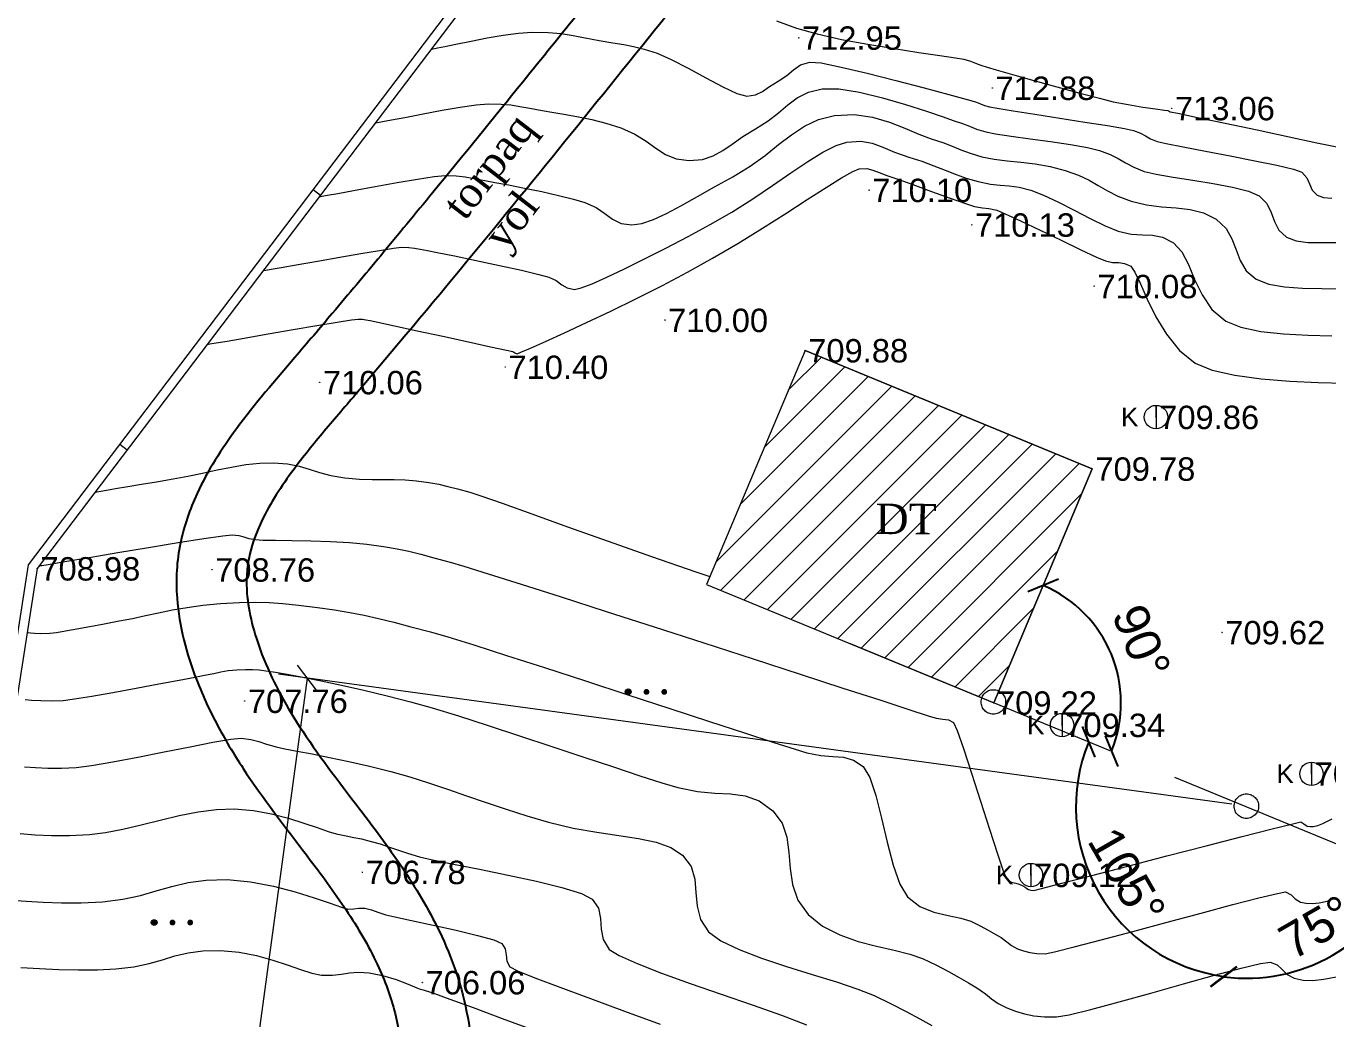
# Model space of a CAD drawing. Header units: feet. Extents: x 3381 to 682707, y 675186 to 4374675.
# Drawn here: x 681253.4 to 681309.1, y 4373165.3 to 4373207.7 of the extents above; entities that cross this region are included whole.
import ezdxf
from ezdxf.enums import TextEntityAlignment as Align

# ---------------------------------------------------------------- set-up
doc = ezdxf.new("R2010")
doc.units = ezdxf.units.FT
doc.header["$MEASUREMENT"] = 0
doc.header["$PDMODE"] = 34
doc.header["$PDSIZE"] = 0.01
doc.linetypes.add('ACAD_ISO02W100', pattern=[15, 12, -3])
doc.layers.get('0').update_dxf_attribs({"linetype": 'CONTINUOUS'})
doc.layers.get('Defpoints').update_dxf_attribs({"linetype": 'CONTINUOUS'})
for name, color, linetype in [('0_Point_Height', 2, 'CONTINUOUS'), ('0_Point_Point', 7, 'CONTINUOUS'), ('col bitkisi', 7, 'CONTINUOUS'), ('Lep-Stolb', 7, 'CONTINUOUS'), ('polygon', 5, 'CONTINUOUS'), ('Yazilar', 7, 'CONTINUOUS')]:
    doc.layers.add(name, color=color, linetype=linetype)
doc.layers.add('ANA HORIZONTAL', color=24, linetype='CONTINUOUS', lineweight=30)
doc.layers.add('HORIZANTAL', color=24, linetype='CONTINUOUS', lineweight=13)
doc.styles.get("Standard").update_dxf_attribs({"font": 'arial.ttf', "height": 1.5})
doc.dimstyles.new('ISO-25', dxfattribs={"dimtxt": 1.5, "dimasz": 1, "dimexe": 1.25, "dimexo": 0.625, "dimtad": 1, "dimtxsty": 'Standard', "dimblk": 'OBLIQUE', "dimcen": 2.5, "dimadec": 0, "dimazin": 0, "dimtfac": 1, "dimtmove": 0, "dimatfit": 3, "dimldrblk": 'OBLIQUE', "dimfxl": 1, "dimarcsym": 0})

# ---------------------------------------------------------------- blocks, each defined once
blk = doc.blocks.new('_Oblique')
at = {"color": 0, "linetype": 'ByBlock', "lineweight": -2}
blk.add_line((-0.5, -0.5), (0.5, 0.5), dxfattribs=at)
blk = doc.blocks.new('*D59')
at = {"color": 0, "lineweight": -2, "transparency": 16777216}
blk.add_arc((681294.764, 4373178.786), 5.435, 337.6168, 67.1856, dxfattribs=at)
at = {"layer": 'Defpoints', "color": 0, "lineweight": 30, "transparency": 16777216}
for p in [(681298.971, 4373188.787, 709.777), (681299.086, 4373182.082), (681288.626, 4373181.314, 709.272), (681294.764, 4373178.786, 709.223), (681320.062, 4373168.368, 709.019)]:
    blk.add_point(p, dxfattribs=at)
at = {"color": 0, "lineweight": -2, "transparency": 16777216}
for p, rotation in [((681296.872, 4373183.796), 157.1855575513138), ((681299.79, 4373176.716), 247.6168135683002)]:
    blk.add_blockref('_Oblique', p, dxfattribs=dict(at, rotation=rotation))
at = {"color": 0, "lineweight": 20, "transparency": 16777216, "insert": (681301.075, 4373181.387), "char_height": 1.5, "attachment_point": 5, "rotation": 292.4012}
blk.add_mtext('90°', dxfattribs=at)
blk = doc.blocks.new('*D56')
at = {"color": 0, "lineweight": -2, "transparency": 16777216}
blk.add_arc((681305.581, 4373174.331), 7.308, 157.6168, 262.2234, dxfattribs=at)
at = {"layer": 'Defpoints', "color": 0, "lineweight": 30, "transparency": 16777216}
for p in [(681307.168, 4373185.951), (681288.626, 4373181.314, 709.272), (681298.445, 4373172.751), (681320.062, 4373168.368, 709.019), (681294.624, 4373094.104)]:
    blk.add_point(p, dxfattribs=at)
at = {"color": 0, "lineweight": -2, "transparency": 16777216}
for p, rotation in [((681298.823, 4373177.114), 67.61681356868678), ((681304.592, 4373167.09), 352.223436213165)]:
    blk.add_blockref('_Oblique', p, dxfattribs=dict(at, rotation=rotation))
at = {"color": 0, "lineweight": 20, "transparency": 16777216, "insert": (681300.452, 4373171.38), "char_height": 1.5, "attachment_point": 5, "rotation": 299.9201}
blk.add_mtext('105°', dxfattribs=at)
blk = doc.blocks.new('*D57')
at = {"color": 0, "lineweight": -2, "transparency": 16777216}
blk.add_arc((681305.581, 4373174.331), 7.32, 262.2234, 337.6168, dxfattribs=at)
at = {"layer": 'Defpoints', "color": 0, "lineweight": 30, "transparency": 16777216}
for p in [(681307.168, 4373185.951), (681288.626, 4373181.314, 709.272), (681310.525, 4373168.933), (681320.062, 4373168.368, 709.019), (681294.624, 4373094.104)]:
    blk.add_point(p, dxfattribs=at)
at = {"color": 0, "lineweight": -2, "transparency": 16777216}
for p, rotation in [((681312.35, 4373171.544), 67.61681356753547), ((681304.59, 4373167.078), 172.2234362136271)]:
    blk.add_blockref('_Oblique', p, dxfattribs=dict(at, rotation=rotation))
at = {"color": 0, "lineweight": 20, "transparency": 16777216, "insert": (681308.54, 4373169.189), "char_height": 1.5, "attachment_point": 5, "rotation": 29.9201}
blk.add_mtext('75°', dxfattribs=at)

msp = doc.modelspace()

# ---------------------------------------------------------------- hatches: boundary and pattern name
at = {"lineweight": 20, "ltscale": 15}
h = msp.add_hatch(dxfattribs=at)
h.set_pattern_fill('ANSI31', color=256, scale=8)
h.set_pattern_definition([(45, (-290.6096, -1801.1563), (-0.70710678119, 0.70710678119), [])])
h.paths.add_polyline_path([(681286.694, 4373193.843), (681282.487, 4373183.842), (681294.764, 4373178.786), (681298.971, 4373188.787)])
at = {"layer": 'col bitkisi', "lineweight": 20, "ltscale": 1.5}
h = msp.add_hatch(color=256, dxfattribs=at)
edge = h.paths.add_edge_path()
edge.add_arc((681279.134, 4373179.25), 0.125, 0, 360)
h = msp.add_hatch(color=256, dxfattribs=at)
edge = h.paths.add_edge_path()
edge.add_arc((681279.917, 4373179.25), 0.125, 0, 360)
h = msp.add_hatch(color=256, dxfattribs=at)
edge = h.paths.add_edge_path()
edge.add_arc((681280.675, 4373179.25), 0.125, 0, 360)
h = msp.add_hatch(color=256, dxfattribs=at)
edge = h.paths.add_edge_path()
edge.add_arc((681258.869, 4373169.392), 0.125, 0, 360)
h = msp.add_hatch(color=256, dxfattribs=at)
edge = h.paths.add_edge_path()
edge.add_arc((681259.651, 4373169.392), 0.125, 0, 360)
h = msp.add_hatch(color=256, dxfattribs=at)
edge = h.paths.add_edge_path()
edge.add_arc((681260.41, 4373169.392), 0.125, 0, 360)

# ---------------------------------------------------------------- linework, layer by layer
at = {"linetype": 'Continuous', "lineweight": 20}
for p, q in [((681289.695, 4373232.382, 0.028), (681253.486, 4373184.681, -7.531)), ((681290.013, 4373232.14, 0.028), (681253.867, 4373184.522, -7.518)), ((681265.66, 4373200.719, -1426.559), (681265.976, 4373200.473, -1426.559)), ((681286.694, 4373193.843, -6.624), (681282.487, 4373183.842, -7.178)), ((681286.694, 4373193.843, -6.624), (681298.971, 4373188.787, -6.723)), ((681257.397, 4373189.834, -716.5), (681257.713, 4373189.588, -716.5)), ((681298.971, 4373188.787, -6.723), (681294.764, 4373178.786, -7.277)), ((681253.486, 4373184.681, -7.531), (681247.094, 4373143.844, -14.689)), ((681253.867, 4373184.522, -7.518), (681247.422, 4373143.352, -14.764)), ((681282.487, 4373183.842, -7.178), (681294.764, 4373178.786, -7.277))]:
    msp.add_line(p, q, dxfattribs=at)
at = {"color": 222, "linetype": 'ACAD_ISO02W100', "lineweight": 20}
msp.add_line((681288.626, 4373181.314, -7.228), (681320.062, 4373168.368, -7.481), dxfattribs=at)
at = {"color": 222, "lineweight": 20}
for p, q in [((681257.135, 4373118.984, -716.5), (681265.427, 4373179.834, -716.5)), ((681304.943, 4373174.45, -716.5), (681264.188, 4373180.003, -716.5))]:
    msp.add_line(p, q, dxfattribs=at)
at = {"color": 7, "lineweight": 20, "elevation": -6.624}
msp.add_lwpolyline([(681286.694, 4373193.843), (681282.487, 4373183.842), (681294.764, 4373178.786), (681298.971, 4373188.787), (681286.694, 4373193.843)], dxfattribs=at)
at = {"color": 222, "linetype": 'ACAD_ISO02W100', "lineweight": 20}
for centre in [(681294.746, 4373178.82, -7.277), (681305.563, 4373174.366, -716.5)]:
    msp.add_circle(centre, 0.524, dxfattribs=at)
at = {"linetype": 'Continuous'}
for points, knots in [([(681303.597, 4373250.826, -716.5), (681305.418, 4373247.355, -716.5), (681311.724, 4373235.337, -716.5), (681321.621, 4373217.356, -716.5), (681335.616, 4373198.092, -716.5), (681346.387, 4373177.894, -716.5), (681357.351, 4373160.008, -716.5), (681366.478, 4373142.605, -716.5), (681379.893, 4373124.084, -716.5), (681396.493, 4373109.795, -716.5), (681408.028, 4373094.958, -716.5), (681415.958, 4373084.475, -716.5), (681427.276, 4373072.557, -716.5), (681435.525, 4373061.865, -716.5), (681439.969, 4373056.105, -716.5)], [0, 0, 0, 0, 11.75951, 40.72321, 61.46233, 83.054979, 109.290717, 124.392744, 141.962718, 177.533008, 189.558821, 198.276488, 216.955448, 238.768866, 238.768866, 238.768866, 238.768866]), ([(681308.355, 4373230.296, -716.5), (681304.415, 4373226.532, -716.5), (681303.886, 4373226.482, -716.5), (681302.297, 4373226.322, -716.5), (681301.234, 4373226.206, -716.5), (681298.282, 4373225.799, -716.5), (681296.405, 4373225.445, -716.5), (681293.627, 4373224.567, -716.5), (681292.676, 4373224.196, -716.5), (681291.185, 4373223.458, -716.5), (681290.626, 4373223.142, -716.5), (681289.465, 4373222.387, -716.5), (681288.877, 4373221.94, -716.5), (681287.762, 4373220.99, -716.5), (681287.232, 4373220.487, -716.5), (681285.99, 4373219.215, -716.5), (681285.3, 4373218.429, -716.5), (681284.189, 4373217.111, -716.5), (681283.755, 4373216.581, -716.5), (681282.899, 4373215.534, -716.5), (681282.474, 4373215.014, -716.5), (681281.208, 4373213.458, -716.5), (681280.375, 4373212.43, -716.5), (681277.896, 4373209.363, -716.5), (681276.268, 4373207.34, -716.5), (681273.359, 4373203.744, -716.5), (681272.083, 4373202.174, -716.5), (681270.047, 4373199.695, -716.5), (681269.306, 4373198.798, -716.5), (681267.873, 4373197.076, -716.5), (681267.184, 4373196.254, -716.5), (681265.956, 4373194.799, -716.5), (681265.422, 4373194.171, -716.5), (681264.053, 4373192.569, -716.5), (681263.179, 4373191.564, -716.5), (681261.747, 4373189.623, -716.5), (681261.161, 4373188.713, -716.5), (681260.395, 4373187.059, -716.5), (681260.146, 4373186.356, -716.5), (681259.913, 4373185.233, -716.5), (681259.859, 4373184.84, -716.5), (681259.81, 4373184.046, -716.5), (681259.816, 4373183.65, -716.5), (681259.935, 4373182.051, -716.5), (681260.25, 4373180.878, -716.5), (681260.963, 4373179.034, -716.5), (681261.299, 4373178.326, -716.5), (681262.025, 4373176.99, -716.5), (681262.416, 4373176.359, -716.5), (681263.704, 4373174.436, -716.5), (681264.651, 4373173.242, -716.5), (681266.115, 4373171.309, -716.5), (681266.666, 4373170.558, -716.5), (681267.667, 4373169.027, -716.5), (681268.115, 4373168.25, -716.5), (681268.785, 4373166.779, -716.5), (681269.026, 4373166.092, -716.5), (681269.372, 4373164.657, -716.5), (681269.476, 4373163.915, -716.5), (681269.554, 4373162.318, -716.5), (681269.508, 4373161.464, -716.5), (681269.244, 4373159.784, -716.5), (681269.028, 4373158.953, -716.5), (681268.232, 4373156.719, -716.5), (681267.5, 4373155.367, -716.5), (681266.027, 4373153.22, -716.5), (681265.373, 4373152.391, -716.5), (681263.983, 4373150.784, -716.5), (681263.244, 4373150.001, -716.5), (681261.742, 4373148.449, -716.5), (681260.981, 4373147.68, -716.5), (681259.658, 4373146.295, -716.5), (681259.094, 4373145.687, -716.5), (681257.999, 4373144.435, -716.5), (681257.47, 4373143.795, -716.5), (681255.931, 4373141.848, -716.5), (681254.966, 4373140.512, -716.5), (681253.266, 4373138.048, -716.5), (681252.519, 4373136.927, -716.5), (681251.049, 4373134.658, -716.5), (681250.33, 4373133.511, -716.5), (681248.23, 4373130.037, -716.5), (681246.903, 4373127.674, -716.5), (681244.507, 4373122.984, -716.5), (681243.428, 4373120.664, -716.5), (681241.764, 4373116.639, -716.5), (681241.128, 4373114.955, -716.5), (681239.97, 4373111.55, -716.5), (681239.448, 4373109.832, -716.5), (681238.434, 4373106.204, -716.5), (681237.952, 4373104.292, -716.5), (681237.168, 4373100.999, -716.5), (681236.853, 4373099.622, -716.5), (681236.24, 4373096.857, -716.5), (681235.945, 4373095.469, -716.5), (681235.52, 4373093.297, -716.5), (681235.374, 4373092.522, -716.5), (681235.136, 4373091.122, -716.5), (681235.041, 4373090.503, -716.5), (681234.801, 4373088.538, -716.5), (681234.725, 4373087.195, -716.5), (681234.727, 4373084.178, -716.5), (681234.849, 4373082.506, -716.5), (681235.289, 4373079.215, -716.5), (681235.605, 4373077.595, -716.5), (681236.245, 4373074.88, -716.5), (681236.539, 4373073.771, -716.5), (681237.104, 4373071.773, -716.5), (681237.369, 4373070.88, -716.5), (681237.862, 4373069.267, -716.5), (681238.088, 4373068.536, -716.5), (681238.584, 4373067.063, -716.5), (681238.853, 4373066.322, -716.5), (681239.309, 4373065.231, -716.5), (681239.466, 4373064.879, -716.5), (681239.968, 4373063.825, -716.5), (681240.33, 4373063.164, -716.5), (681241.011, 4373061.894, -716.5), (681241.33, 4373061.285, -716.5), (681241.729, 4373060.383, -716.5), (681241.85, 4373060.078, -716.5), (681242.037, 4373059.525, -716.5), (681242.107, 4373059.278, -716.5), (681242.23, 4373058.753, -716.5), (681242.282, 4373058.48, -716.5), (681242.416, 4373057.644, -716.5), (681242.479, 4373057.053, -716.5), (681240.294, 4373052.64, -716.5)], [0, 0, 0, 0, 1.504182, 1.504182, 4.512547, 4.512547, 9.897023, 9.897023, 12.795834, 12.795834, 14.604059, 14.604059, 16.662244, 16.662244, 18.72043, 18.72043, 21.69221, 21.69221, 23.690537, 23.690537, 25.688865, 25.688865, 29.68552, 29.68552, 37.678831, 37.678831, 43.858623, 43.858623, 47.338723, 47.338723, 50.479181, 50.479181, 52.843093, 52.843093, 56.452422, 56.452422, 59.343353, 59.343353, 61.301717, 61.301717, 62.310714, 62.310714, 63.319712, 63.319712, 66.426739, 66.426739, 68.50177, 68.50177, 70.576802, 70.576802, 75.092259, 75.092259, 77.984383, 77.984383, 80.876507, 80.876507, 83.368148, 83.368148, 85.859789, 85.859789, 88.693846, 88.693846, 91.527902, 91.527902, 96.504404, 96.504404, 99.813748, 99.813748, 103.123092, 103.123092, 106.359907, 106.359907, 108.778682, 108.778682, 111.197456, 111.197456, 116.035005, 116.035005, 120.025858, 120.025858, 124.016711, 124.016711, 131.998417, 131.998417, 139.538843, 139.538843, 144.840516, 144.840516, 150.142189, 150.142189, 155.992549, 155.992549, 160.212599, 160.212599, 164.43265, 164.43265, 166.77754, 166.77754, 168.584028, 168.584028, 172.423705, 172.423705, 177.221179, 177.221179, 182.018653, 182.018653, 185.384546, 185.384546, 188.140377, 188.140377, 190.397291, 190.397291, 192.654204, 192.654204, 193.73589, 193.73589, 195.899262, 195.899262, 198.062634, 198.062634, 199.190084, 199.190084, 200.13488, 200.13488, 201.079676, 201.079676, 202.923933, 202.923933, 202.923933, 202.923933]), ([(681312.258, 4373223.826, -716.5), (681304.696, 4373223.545, -716.5), (681304.166, 4373223.495, -716.5), (681302.589, 4373223.336, -716.5), (681301.551, 4373223.222, -716.5), (681298.751, 4373222.834, -716.5), (681297.043, 4373222.503, -716.5), (681294.625, 4373221.734, -716.5), (681293.817, 4373221.416, -716.5), (681292.568, 4373220.794, -716.5), (681292.1, 4373220.526, -716.5), (681290.951, 4373219.768, -716.5), (681290.28, 4373219.222, -716.5), (681288.97, 4373217.998, -716.5), (681288.332, 4373217.321, -716.5), (681287.069, 4373215.886, -716.5), (681286.443, 4373215.127, -716.5), (681284.296, 4373212.506, -716.5), (681282.817, 4373210.68, -716.5), (681279.889, 4373207.055, -716.5), (681278.44, 4373205.254, -716.5), (681274.053, 4373199.832, -716.5), (681271.076, 4373196.19, -716.5), (681267.357, 4373191.817, -716.5), (681266.873, 4373191.254, -716.5), (681265.931, 4373190.145, -716.5), (681265.475, 4373189.595, -716.5), (681264.488, 4373188.306, -716.5), (681263.99, 4373187.57, -716.5), (681263.304, 4373186.251, -716.5), (681263.077, 4373185.666, -716.5), (681262.889, 4373184.826, -716.5), (681262.85, 4373184.565, -716.5), (681262.813, 4373184.037, -716.5), (681262.815, 4373183.761, -716.5), (681262.899, 4373182.651, -716.5), (681263.13, 4373181.749, -716.5), (681263.681, 4373180.322, -716.5), (681263.926, 4373179.794, -716.5), (681264.463, 4373178.774, -716.5), (681264.757, 4373178.279, -716.5), (681265.841, 4373176.598, -716.5), (681266.734, 4373175.452, -716.5), (681268.252, 4373173.461, -716.5), (681268.865, 4373172.646, -716.5), (681270.035, 4373170.91, -716.5), (681270.59, 4373169.992, -716.5), (681271.336, 4373168.438, -716.5), (681271.583, 4373167.842, -716.5), (681271.993, 4373166.608, -716.5), (681272.154, 4373165.977, -716.5), (681272.511, 4373164.063, -716.5), (681272.58, 4373162.757, -716.5), (681272.41, 4373160.356, -716.5), (681272.209, 4373159.261, -716.5), (681271.607, 4373157.151, -716.5), (681271.206, 4373156.132, -716.5), (681270.252, 4373154.193, -716.5), (681269.7, 4373153.272, -716.5), (681268.32, 4373151.256, -716.5), (681267.456, 4373150.191, -716.5), (681265.672, 4373148.185, -716.5), (681264.751, 4373147.24, -716.5), (681263.085, 4373145.534, -716.5), (681262.335, 4373144.768, -716.5), (681261.158, 4373143.492, -716.5), (681260.713, 4373142.989, -716.5), (681259.841, 4373141.954, -716.5), (681259.415, 4373141.425, -716.5), (681258.161, 4373139.808, -716.5), (681257.357, 4373138.692, -716.5), (681255.83, 4373136.483, -716.5), (681255.103, 4373135.395, -716.5), (681253.682, 4373133.206, -716.5), (681252.987, 4373132.102, -716.5), (681250.957, 4373128.759, -716.5), (681249.677, 4373126.491, -716.5), (681247.301, 4373121.875, -716.5), (681246.204, 4373119.527, -716.5), (681244.55, 4373115.524, -716.5), (681243.933, 4373113.89, -716.5), (681242.811, 4373110.583, -716.5), (681242.302, 4373108.906, -716.5), (681241.305, 4373105.323, -716.5), (681240.825, 4373103.414, -716.5), (681240.054, 4373100.16, -716.5), (681239.748, 4373098.82, -716.5), (681239.156, 4373096.147, -716.5), (681238.873, 4373094.813, -716.5), (681238.458, 4373092.686, -716.5), (681238.309, 4373091.892, -716.5), (681238.076, 4373090.504, -716.5), (681237.986, 4373089.906, -716.5), (681237.849, 4373088.713, -716.5), (681237.8, 4373088.112, -716.5), (681237.705, 4373086.304, -716.5), (681237.714, 4373085.089, -716.5), (681237.903, 4373081.955, -716.5), (681238.183, 4373080.046, -716.5), (681238.973, 4373076.239, -716.5), (681239.481, 4373074.34, -716.5), (681240.227, 4373071.8, -716.5), (681240.42, 4373071.159, -716.5), (681240.813, 4373069.881, -716.5), (681241.011, 4373069.252, -716.5), (681241.406, 4373068.089, -716.5), (681241.601, 4373067.553, -716.5), (681241.952, 4373066.679, -716.5), (681242.101, 4373066.334, -716.5), (681242.382, 4373065.727, -716.5), (681242.514, 4373065.461, -716.5), (681242.794, 4373064.918, -716.5), (681242.94, 4373064.642, -716.5), (681243.391, 4373063.802, -716.5), (681243.707, 4373063.222, -716.5), (681244.232, 4373062.151, -716.5), (681244.449, 4373061.671, -716.5), (681244.768, 4373060.828, -716.5), (681244.886, 4373060.475, -716.5), (681245.083, 4373059.756, -716.5), (681245.161, 4373059.399, -716.5), (681245.355, 4373058.34, -716.5), (681245.432, 4373057.651, -716.5), (681245.51, 4373056.91, -716.5), (681245.519, 4373056.829, -716.5), (681247.253, 4373052.517, -716.5)], [0, 0, 0, 0, 1.519576, 1.519576, 4.558728, 4.558728, 9.930594, 9.930594, 12.837598, 12.837598, 14.698947, 14.698947, 17.596272, 17.596272, 20.493598, 20.493598, 23.430765, 23.430765, 30.540606, 30.540606, 37.650448, 37.650448, 51.870131, 51.870131, 53.943342, 53.943342, 56.016553, 56.016553, 58.839775, 58.839775, 61.186701, 61.186701, 62.257023, 62.257023, 63.327345, 63.327345, 66.426341, 66.426341, 68.26825, 68.26825, 70.110159, 70.110159, 74.62153, 74.62153, 77.595, 77.595, 80.568471, 80.568471, 82.304355, 82.304355, 84.04024, 84.04024, 87.512009, 87.512009, 90.504027, 90.504027, 93.496045, 93.496045, 96.488063, 96.488063, 100.372173, 100.372173, 104.256283, 104.256283, 107.517701, 107.517701, 109.618427, 109.618427, 111.719153, 111.719153, 115.920605, 115.920605, 119.858792, 119.858792, 123.796978, 123.796978, 131.673352, 131.673352, 139.553481, 139.553481, 144.894421, 144.894421, 150.235361, 150.235361, 156.190392, 156.190392, 160.321983, 160.321983, 164.453574, 164.453574, 166.899961, 166.899961, 168.797126, 168.797126, 170.694291, 170.694291, 174.488621, 174.488621, 180.488906, 180.488906, 186.48919, 186.48919, 188.508696, 188.508696, 190.528201, 190.528201, 192.322947, 192.322947, 193.52533, 193.52533, 194.478712, 194.478712, 195.432094, 195.432094, 197.338858, 197.338858, 198.784376, 198.784376, 199.759029, 199.759029, 200.733681, 200.733681, 202.682985, 202.682985, 202.923933, 202.923933, 202.923933, 202.923933])]:
    msp.add_open_spline(points, degree=3, knots=knots, dxfattribs=at)
at = {"layer": '0_Point_Point', "lineweight": 20}
for p in [(681286.427, 4373207.206, -3.546), (681294.699, 4373205.062, -3.618), (681302.372, 4373204.192, -3.443), (681289.433, 4373200.697, -6.399), (681293.823, 4373199.216, -6.365), (681299.061, 4373196.589, -6.425), (681280.705, 4373195.141, -6.5), (681286.694, 4373193.843, -6.624), (681273.877, 4373193.136, -6.103), (681265.947, 4373192.481, -6.441), (681301.699, 4373190.995, -6.643), (681298.971, 4373188.787, -6.723), (681253.867, 4373184.522, -7.518), (681261.34, 4373184.474, -7.743), (681304.524, 4373181.795, -6.884), (681262.737, 4373178.862, -8.736), (681294.764, 4373178.786, -7.277), (681297.683, 4373177.833, -7.163), (681308.345, 4373175.749, -7.157), (681267.776, 4373171.547, -9.72), (681296.352, 4373171.422, -7.378), (681270.332, 4373166.835, -10.441)]:
    msp.add_point(p, dxfattribs=at)
at = {"layer": 'ANA HORIZONTAL', "color": 16, "lineweight": 20, "elevation": -4}
msp.add_lwpolyline([(681270.719, 4373206.722), (681270.803, 4373206.736), (681270.988, 4373206.771), (681271.3, 4373206.833), (681271.769, 4373206.931), (681272.416, 4373207.066), (681273.1, 4373207.2), (681273.786, 4373207.319), (681274.44, 4373207.406), (681275.028, 4373207.446), (681275.709, 4373207.436), (681276.27, 4373207.384), (681276.777, 4373207.301), (681277.298, 4373207.197), (681277.899, 4373207.084), (681278.479, 4373206.99), (681278.942, 4373206.917), (681279.361, 4373206.837), (681279.812, 4373206.723), (681280.368, 4373206.546), (681280.976, 4373206.284), (681281.696, 4373205.909), (681282.454, 4373205.491), (681283.174, 4373205.104), (681283.78, 4373204.819), (681284.199, 4373204.708), (681284.58, 4373204.764), (681284.879, 4373204.911), (681285.175, 4373205.118), (681285.548, 4373205.352), (681285.916, 4373205.598), (681286.204, 4373205.841), (681286.504, 4373206.045), (681286.906, 4373206.17), (681287.383, 4373206.128), (681288.244, 4373205.956), (681289.354, 4373205.694), (681290.58, 4373205.383), (681291.789, 4373205.064), (681292.847, 4373204.777), (681293.621, 4373204.563), (681293.976, 4373204.462), (681294.192, 4373204.387), (681294.36, 4373204.317), (681294.577, 4373204.249), (681294.902, 4373204.191), (681295.59, 4373204.082), (681296.525, 4373203.938), (681297.587, 4373203.774), (681298.658, 4373203.606), (681299.62, 4373203.451), (681300.354, 4373203.325), (681300.743, 4373203.243), (681301.033, 4373203.131), (681301.249, 4373203.012), (681301.465, 4373202.891), (681301.754, 4373202.772), (681302.137, 4373202.681), (681302.86, 4373202.538), (681303.809, 4373202.358), (681304.869, 4373202.157), (681305.925, 4373201.951), (681306.865, 4373201.755), (681307.572, 4373201.584), (681307.934, 4373201.456), (681308.148, 4373201.223), (681308.259, 4373200.957), (681308.37, 4373200.695), (681308.587, 4373200.477), (681308.866, 4373200.378), (681309.213, 4373200.35)], dxfattribs=at)
at = {"layer": 'ANA HORIZONTAL', "color": 32, "lineweight": 20, "elevation": -9}
msp.add_lwpolyline([(681253.325, 4373176.05), (681253.797, 4373176.016), (681254.323, 4373175.992), (681254.903, 4373175.989), (681255.535, 4373176.018), (681256.188, 4373176.1), (681257.097, 4373176.257), (681258.166, 4373176.461), (681259.3, 4373176.687), (681260.404, 4373176.907), (681261.382, 4373177.094), (681262.14, 4373177.223), (681262.582, 4373177.267), (681263.008, 4373177.222), (681263.337, 4373177.133), (681263.665, 4373177.019), (681264.089, 4373176.899), (681264.459, 4373176.822), (681264.979, 4373176.723), (681265.624, 4373176.6), (681266.371, 4373176.452), (681267.197, 4373176.278), (681268.078, 4373176.076), (681268.991, 4373175.844), (681269.794, 4373175.616), (681270.596, 4373175.364), (681271.403, 4373175.095), (681272.221, 4373174.814), (681273.057, 4373174.526), (681273.917, 4373174.238), (681274.806, 4373173.954), (681275.73, 4373173.68), (681276.788, 4373173.426), (681277.793, 4373173.251), (681278.729, 4373173.117), (681279.58, 4373172.989), (681280.329, 4373172.83), (681280.961, 4373172.605), (681281.459, 4373172.278), (681281.82, 4373171.787), (681281.976, 4373171.244), (681282.027, 4373170.67), (681282.076, 4373170.089), (681282.225, 4373169.522), (681282.573, 4373168.993), (681283.092, 4373168.616), (681283.871, 4373168.242), (681284.833, 4373167.876), (681285.899, 4373167.519), (681286.993, 4373167.177), (681288.035, 4373166.851), (681288.948, 4373166.547), (681289.654, 4373166.268), (681290.379, 4373165.922), (681291.022, 4373165.593), (681291.595, 4373165.281), (681292.11, 4373164.986)], dxfattribs=at)
at = {"layer": 'col bitkisi', "lineweight": 20, "ltscale": 1.5}
for centre in [(681279.134, 4373179.25, -716.5), (681258.869, 4373169.392, -716.5)]:
    msp.add_circle(centre, 0.125, dxfattribs=at)
at = {"layer": 'HORIZANTAL', "color": 16, "linetype": 'Continuous', "lineweight": 20, "elevation": -3.5}
msp.add_lwpolyline([(681285.477, 4373207.929), (681286.334, 4373207.612), (681287.212, 4373207.368), (681288.253, 4373207.139), (681289.378, 4373206.929), (681290.508, 4373206.742), (681291.563, 4373206.581), (681292.463, 4373206.449), (681293.13, 4373206.349), (681293.483, 4373206.285), (681293.768, 4373206.201), (681293.986, 4373206.121), (681294.203, 4373206.038), (681294.485, 4373205.943), (681294.871, 4373205.83), (681295.57, 4373205.63), (681296.472, 4373205.377), (681297.464, 4373205.103), (681298.436, 4373204.839), (681299.276, 4373204.619), (681299.873, 4373204.475), (681300.507, 4373204.351), (681301.132, 4373204.247), (681301.672, 4373204.167), (681302.055, 4373204.115), (681302.205, 4373204.095), (681302.257, 4373204.071), (681302.309, 4373204.046), (681302.632, 4373203.978), (681303.473, 4373203.801), (681304.661, 4373203.552), (681306.022, 4373203.265), (681307.386, 4373202.976), (681308.578, 4373202.722), (681309.428, 4373202.538)], dxfattribs=at)
at = {"layer": 'HORIZANTAL', "color": 32, "linetype": 'Continuous', "lineweight": 20}
for points, elevation in [([(681268.324, 4373203.566), (681268.42, 4373203.583), (681268.635, 4373203.622), (681269.008, 4373203.692), (681269.578, 4373203.803), (681270.364, 4373203.956), (681271.176, 4373204.108), (681271.954, 4373204.242), (681272.638, 4373204.338), (681273.168, 4373204.38), (681273.697, 4373204.375), (681274.118, 4373204.338), (681274.504, 4373204.274), (681274.924, 4373204.191), (681275.451, 4373204.093), (681275.956, 4373204.01), (681276.472, 4373203.928), (681277.008, 4373203.834), (681277.573, 4373203.716), (681278.175, 4373203.561), (681278.824, 4373203.358), (681279.423, 4373203.093), (681279.903, 4373202.788), (681280.32, 4373202.483), (681280.729, 4373202.217), (681281.186, 4373202.028), (681281.745, 4373201.956), (681282.306, 4373202.01), (681282.766, 4373202.16), (681283.174, 4373202.385), (681283.579, 4373202.665), (681284.031, 4373202.98), (681284.579, 4373203.309), (681285.123, 4373203.652), (681285.564, 4373204.002), (681285.959, 4373204.339), (681286.364, 4373204.638), (681286.837, 4373204.875), (681287.432, 4373205.029), (681288.135, 4373205.03), (681289.024, 4373204.885), (681290.006, 4373204.643), (681290.989, 4373204.353), (681291.882, 4373204.063), (681292.593, 4373203.822), (681293.029, 4373203.677), (681293.422, 4373203.545), (681293.722, 4373203.422), (681294.023, 4373203.304), (681294.418, 4373203.185), (681294.839, 4373203.104), (681295.502, 4373203.005), (681296.316, 4373202.891), (681297.191, 4373202.768), (681298.037, 4373202.641), (681298.763, 4373202.514), (681299.28, 4373202.392), (681299.736, 4373202.222), (681300.085, 4373202.044), (681300.397, 4373201.861), (681300.744, 4373201.677), (681301.199, 4373201.497), (681301.711, 4373201.371), (681302.432, 4373201.246), (681303.273, 4373201.116), (681304.149, 4373200.976), (681304.97, 4373200.823), (681305.651, 4373200.65), (681306.104, 4373200.453), (681306.435, 4373200.123), (681306.622, 4373199.745), (681306.761, 4373199.356), (681306.95, 4373198.99), (681307.284, 4373198.683), (681307.696, 4373198.524), (681308.194, 4373198.462), (681308.77, 4373198.452), (681309.415, 4373198.45)], -4.5), ([(681265.929, 4373200.411), (681266.036, 4373200.43), (681266.282, 4373200.473), (681266.716, 4373200.552), (681267.386, 4373200.675), (681268.311, 4373200.846), (681269.252, 4373201.016), (681270.122, 4373201.164), (681270.837, 4373201.271), (681271.308, 4373201.315), (681271.784, 4373201.306), (681272.157, 4373201.262), (681272.528, 4373201.191), (681273.003, 4373201.101), (681273.426, 4373201.026), (681274.015, 4373200.916), (681274.707, 4373200.781), (681275.442, 4373200.63), (681276.157, 4373200.471), (681276.791, 4373200.315), (681277.281, 4373200.169), (681277.762, 4373199.946), (681278.133, 4373199.692), (681278.466, 4373199.453), (681278.828, 4373199.275), (681279.291, 4373199.205), (681279.713, 4373199.266), (681280.211, 4373199.437), (681280.777, 4373199.699), (681281.407, 4373200.033), (681282.093, 4373200.418), (681282.83, 4373200.836), (681283.611, 4373201.267), (681284.35, 4373201.715), (681284.989, 4373202.181), (681285.565, 4373202.638), (681286.113, 4373203.062), (681286.671, 4373203.429), (681287.274, 4373203.713), (681287.959, 4373203.889), (681288.794, 4373203.927), (681289.575, 4373203.813), (681290.298, 4373203.599), (681290.96, 4373203.339), (681291.556, 4373203.086), (681292.082, 4373202.893), (681292.591, 4373202.725), (681292.987, 4373202.568), (681293.348, 4373202.418), (681293.747, 4373202.27), (681294.259, 4373202.121), (681294.775, 4373202.018), (681295.329, 4373201.947), (681295.917, 4373201.887), (681296.532, 4373201.814), (681297.167, 4373201.706), (681297.817, 4373201.54), (681298.391, 4373201.333), (681298.842, 4373201.116), (681299.232, 4373200.893), (681299.622, 4373200.668), (681300.072, 4373200.443), (681300.643, 4373200.222), (681301.293, 4373200.062), (681301.932, 4373199.985), (681302.556, 4373199.938), (681303.158, 4373199.868), (681303.733, 4373199.723), (681304.275, 4373199.449), (681304.691, 4373199.057), (681304.947, 4373198.612), (681305.124, 4373198.143), (681305.301, 4373197.68), (681305.56, 4373197.252), (681305.981, 4373196.889), (681306.516, 4373196.675), (681307.19, 4373196.56), (681307.959, 4373196.511), (681308.784, 4373196.497), (681309.622, 4373196.483)], -5), ([(681263.534, 4373197.256), (681263.637, 4373197.274), (681263.874, 4373197.314), (681264.292, 4373197.388), (681264.943, 4373197.503), (681265.853, 4373197.665), (681266.799, 4373197.832), (681267.708, 4373197.989), (681268.502, 4373198.121), (681269.107, 4373198.213), (681269.448, 4373198.25), (681269.759, 4373198.244), (681270.002, 4373198.215), (681270.245, 4373198.169), (681270.555, 4373198.11), (681270.969, 4373198.03), (681271.707, 4373197.88), (681272.639, 4373197.686), (681273.638, 4373197.472), (681274.574, 4373197.267), (681275.317, 4373197.094), (681275.738, 4373196.981), (681276.056, 4373196.825), (681276.295, 4373196.652), (681276.531, 4373196.512), (681276.837, 4373196.454), (681277.123, 4373196.517), (681277.597, 4373196.696), (681278.226, 4373196.974), (681278.981, 4373197.332), (681279.83, 4373197.754), (681280.744, 4373198.221), (681281.692, 4373198.718), (681282.642, 4373199.225), (681283.569, 4373199.758), (681284.459, 4373200.322), (681285.303, 4373200.889), (681286.091, 4373201.43), (681286.813, 4373201.915), (681287.459, 4373202.316), (681288.02, 4373202.603), (681288.486, 4373202.748), (681289.075, 4373202.78), (681289.563, 4373202.695), (681290.021, 4373202.531), (681290.521, 4373202.323), (681291.136, 4373202.108), (681291.689, 4373201.928), (681292.201, 4373201.738), (681292.685, 4373201.547), (681293.153, 4373201.364), (681293.62, 4373201.198), (681294.099, 4373201.057), (681294.617, 4373200.95), (681295.039, 4373200.904), (681295.427, 4373200.874), (681295.845, 4373200.817), (681296.354, 4373200.689), (681296.894, 4373200.48), (681297.525, 4373200.181), (681298.203, 4373199.834), (681298.885, 4373199.483), (681299.528, 4373199.173), (681300.088, 4373198.947), (681300.642, 4373198.819), (681301.117, 4373198.785), (681301.552, 4373198.765), (681301.982, 4373198.679), (681302.446, 4373198.445), (681302.8, 4373198.062), (681303.081, 4373197.516), (681303.35, 4373196.877), (681303.666, 4373196.213), (681304.089, 4373195.596), (681304.678, 4373195.095), (681305.324, 4373194.832), (681306.174, 4373194.659), (681307.156, 4373194.555), (681308.197, 4373194.501), (681309.222, 4373194.474)], -5.5), ([(681261.139, 4373194.101), (681261.252, 4373194.12), (681261.514, 4373194.165), (681261.983, 4373194.245), (681262.718, 4373194.371), (681263.748, 4373194.548), (681264.814, 4373194.731), (681265.824, 4373194.903), (681266.685, 4373195.047), (681267.304, 4373195.146), (681267.588, 4373195.184), (681267.774, 4373195.178), (681267.921, 4373195.154), (681268.106, 4373195.119), (681268.431, 4373195.052), (681269.147, 4373194.898), (681270.119, 4373194.687), (681271.216, 4373194.448), (681272.305, 4373194.21), (681273.253, 4373194.002), (681273.927, 4373193.853), (681274.195, 4373193.793), (681274.29, 4373193.741), (681274.383, 4373193.703), (681274.543, 4373193.766), (681274.96, 4373193.946), (681275.595, 4373194.227), (681276.406, 4373194.595), (681277.352, 4373195.033), (681278.393, 4373195.526), (681279.487, 4373196.059), (681280.595, 4373196.616), (681281.674, 4373197.183), (681282.74, 4373197.78), (681283.816, 4373198.418), (681284.869, 4373199.068), (681285.871, 4373199.702), (681286.789, 4373200.29), (681287.593, 4373200.804), (681288.252, 4373201.214), (681288.736, 4373201.491), (681289.013, 4373201.607), (681289.331, 4373201.616), (681289.592, 4373201.551), (681289.857, 4373201.443), (681290.189, 4373201.323), (681290.616, 4373201.179), (681291.298, 4373200.934), (681292.102, 4373200.64), (681292.898, 4373200.351), (681293.554, 4373200.117), (681293.94, 4373199.993), (681294.28, 4373199.933), (681294.556, 4373199.91), (681294.891, 4373199.837), (681295.252, 4373199.686), (681295.908, 4373199.381), (681296.742, 4373198.982), (681297.639, 4373198.55), (681298.481, 4373198.148), (681299.151, 4373197.835), (681299.533, 4373197.672), (681299.845, 4373197.607), (681300.107, 4373197.595), (681300.353, 4373197.564), (681300.616, 4373197.442), (681300.798, 4373197.186), (681301.029, 4373196.691), (681301.322, 4373196.032), (681301.69, 4373195.286), (681302.146, 4373194.532), (681302.703, 4373193.844), (681303.375, 4373193.302), (681304.097, 4373193.001), (681305.066, 4373192.781), (681306.2, 4373192.629), (681307.415, 4373192.532), (681308.626, 4373192.476), (681309.752, 4373192.447)], -6), ([(681256.349, 4373187.791), (681256.424, 4373187.803), (681256.581, 4373187.83), (681256.837, 4373187.873), (681257.211, 4373187.937), (681257.736, 4373188.025), (681258.321, 4373188.124), (681258.969, 4373188.232), (681259.677, 4373188.35), (681260.309, 4373188.467), (681260.937, 4373188.6), (681261.559, 4373188.735), (681262.174, 4373188.861), (681262.782, 4373188.963), (681263.381, 4373189.028), (681263.969, 4373189.043), (681264.574, 4373188.996), (681265.066, 4373188.899), (681265.5, 4373188.771), (681265.934, 4373188.633), (681266.421, 4373188.502), (681267.02, 4373188.398), (681267.643, 4373188.339), (681268.184, 4373188.32), (681268.671, 4373188.321), (681269.132, 4373188.326), (681269.593, 4373188.316), (681270.082, 4373188.273), (681270.617, 4373188.198), (681271.04, 4373188.121), (681271.424, 4373188.033), (681271.841, 4373187.923), (681272.364, 4373187.782), (681272.838, 4373187.628), (681273.745, 4373187.31), (681275.008, 4373186.86), (681276.546, 4373186.311), (681278.282, 4373185.694), (681280.136, 4373185.041), (681282.031, 4373184.386), (681282.631, 4373184.183)], -7), ([(681253.953, 4373184.635), (681253.958, 4373184.636), (681253.979, 4373184.64), (681254.023, 4373184.647), (681254.069, 4373184.655), (681254.338, 4373184.701), (681255.051, 4373184.823), (681256.086, 4373184.999), (681257.321, 4373185.207), (681258.632, 4373185.426), (681259.898, 4373185.633), (681260.997, 4373185.807), (681261.805, 4373185.926), (681262.2, 4373185.968), (681262.481, 4373185.939), (681262.698, 4373185.88), (681262.916, 4373185.812), (681263.198, 4373185.757), (681263.519, 4373185.739), (681264.06, 4373185.73), (681264.76, 4373185.721), (681265.561, 4373185.707), (681266.402, 4373185.68), (681267.224, 4373185.634), (681267.967, 4373185.562), (681268.676, 4373185.464), (681269.251, 4373185.367), (681269.758, 4373185.26), (681270.262, 4373185.136), (681270.828, 4373184.985), (681271.521, 4373184.797), (681272.107, 4373184.624), (681273.145, 4373184.301), (681274.557, 4373183.854), (681276.265, 4373183.309), (681278.189, 4373182.69), (681280.251, 4373182.025), (681282.373, 4373181.34), (681284.476, 4373180.659), (681286.481, 4373180.009), (681288.311, 4373179.415), (681289.886, 4373178.904), (681291.129, 4373178.502), (681291.96, 4373178.233), (681292.301, 4373178.125), (681292.589, 4373178.082), (681292.825, 4373178.059), (681293.042, 4373177.943), (681293.196, 4373177.605), (681293.468, 4373176.834), (681293.816, 4373175.778), (681294.202, 4373174.578), (681294.584, 4373173.38), (681294.924, 4373172.328), (681295.182, 4373171.566), (681295.316, 4373171.239), (681295.502, 4373171.123), (681295.701, 4373171.071), (681295.848, 4373171.034), (681296, 4373170.955), (681296.101, 4373170.897), (681296.17, 4373170.848), (681296.241, 4373170.804), (681296.342, 4373170.777), (681296.471, 4373170.763), (681296.805, 4373170.846), (681297.675, 4373171.071), (681298.948, 4373171.401), (681300.489, 4373171.802), (681302.165, 4373172.237), (681303.843, 4373172.672), (681305.388, 4373173.071), (681306.668, 4373173.398), (681307.548, 4373173.617), (681307.895, 4373173.694), (681308.025, 4373173.611), (681308.156, 4373173.517), (681308.285, 4373173.495), (681308.436, 4373173.501), (681308.615, 4373173.534), (681308.824, 4373173.623), (681309.229, 4373173.822)], -7.5), ([(681253.439, 4373181.783), (681253.483, 4373181.781), (681253.581, 4373181.775), (681253.75, 4373181.762), (681254.016, 4373181.748), (681254.41, 4373181.756), (681254.687, 4373181.79), (681255.076, 4373181.855), (681255.56, 4373181.945), (681256.117, 4373182.051), (681256.73, 4373182.165), (681257.377, 4373182.282), (681257.936, 4373182.389), (681258.491, 4373182.508), (681259.057, 4373182.632), (681259.647, 4373182.753), (681260.275, 4373182.863), (681260.955, 4373182.955), (681261.702, 4373183.021), (681262.518, 4373183.066), (681263.186, 4373183.081), (681263.779, 4373183.068), (681264.372, 4373183.025), (681265.038, 4373182.953), (681265.851, 4373182.852), (681266.581, 4373182.751), (681267.235, 4373182.644), (681267.85, 4373182.524), (681268.464, 4373182.386), (681269.115, 4373182.226), (681269.84, 4373182.037), (681270.677, 4373181.813), (681271.418, 4373181.598), (681272.531, 4373181.254), (681273.937, 4373180.809), (681275.557, 4373180.288), (681277.312, 4373179.719), (681279.124, 4373179.128), (681280.914, 4373178.543), (681282.603, 4373177.991), (681284.113, 4373177.498), (681285.365, 4373177.091), (681286.279, 4373176.797), (681286.777, 4373176.643), (681287.365, 4373176.53), (681287.876, 4373176.495), (681288.333, 4373176.457), (681288.76, 4373176.337), (681289.181, 4373176.055), (681289.467, 4373175.586), (681289.724, 4373174.815), (681289.967, 4373173.857), (681290.209, 4373172.83), (681290.464, 4373171.849), (681290.746, 4373171.03), (681291.068, 4373170.49), (681291.605, 4373170.084), (681292.204, 4373169.836), (681292.806, 4373169.688), (681293.353, 4373169.578), (681293.784, 4373169.445), (681294.188, 4373169.249), (681294.528, 4373169.067), (681294.817, 4373168.9), (681295.073, 4373168.746), (681295.325, 4373168.567), (681295.518, 4373168.414), (681295.783, 4373168.273), (681296.039, 4373168.179), (681296.306, 4373168.108), (681296.605, 4373168.067), (681296.959, 4373168.061), (681297.364, 4373168.141), (681298.197, 4373168.348), (681299.349, 4373168.65), (681300.712, 4373169.013), (681302.177, 4373169.408), (681303.635, 4373169.799), (681304.979, 4373170.157), (681306.1, 4373170.447), (681306.889, 4373170.639), (681307.238, 4373170.699), (681307.472, 4373170.582), (681307.642, 4373170.404), (681307.879, 4373170.263), (681308.121, 4373170.215), (681308.382, 4373170.208), (681308.675, 4373170.238), (681309.009, 4373170.305), (681309.372, 4373170.446)], -8), ([(681253.349, 4373178.921), (681253.629, 4373178.899), (681254.026, 4373178.875), (681254.474, 4373178.867), (681254.972, 4373178.887), (681255.457, 4373178.947), (681256.198, 4373179.066), (681257.106, 4373179.226), (681258.092, 4373179.407), (681259.065, 4373179.589), (681259.937, 4373179.755), (681260.618, 4373179.884), (681261.019, 4373179.958), (681261.412, 4373180.035), (681261.723, 4373180.103), (681262.028, 4373180.158), (681262.405, 4373180.196), (681262.778, 4373180.213), (681263.071, 4373180.21), (681263.364, 4373180.186), (681263.736, 4373180.141), (681264.056, 4373180.093), (681264.559, 4373180.005), (681265.217, 4373179.882), (681266.002, 4373179.725), (681266.884, 4373179.538), (681267.836, 4373179.325), (681268.829, 4373179.087), (681269.834, 4373178.829), (681270.755, 4373178.566), (681271.876, 4373178.221), (681273.141, 4373177.817), (681274.493, 4373177.375), (681275.876, 4373176.917), (681277.231, 4373176.465), (681278.504, 4373176.042), (681279.636, 4373175.669), (681280.572, 4373175.368), (681281.254, 4373175.162), (681282.092, 4373174.989), (681282.836, 4373174.924), (681283.507, 4373174.888), (681284.129, 4373174.802), (681284.726, 4373174.587), (681285.32, 4373174.166), (681285.713, 4373173.646), (681285.916, 4373173.044), (681286.006, 4373172.389), (681286.062, 4373171.705), (681286.165, 4373171.019), (681286.391, 4373170.355), (681286.821, 4373169.742), (681287.446, 4373169.236), (681288.175, 4373168.861), (681288.96, 4373168.585), (681289.754, 4373168.378), (681290.51, 4373168.208), (681291.181, 4373168.044), (681291.719, 4373167.857), (681292.313, 4373167.571), (681292.829, 4373167.302), (681293.28, 4373167.05), (681293.68, 4373166.815), (681294.044, 4373166.595), (681294.404, 4373166.348), (681294.671, 4373166.13), (681294.946, 4373165.931), (681295.326, 4373165.741), (681295.695, 4373165.602), (681296.071, 4373165.489), (681296.475, 4373165.407), (681296.926, 4373165.362), (681297.446, 4373165.36), (681297.989, 4373165.452), (681298.919, 4373165.679), (681300.12, 4373166.002), (681301.478, 4373166.38), (681302.877, 4373166.773), (681304.202, 4373167.142), (681305.338, 4373167.447), (681306.169, 4373167.648), (681306.582, 4373167.704), (681306.879, 4373167.579), (681307.089, 4373167.378), (681307.301, 4373167.166), (681307.603, 4373167.009), (681307.988, 4373166.933), (681308.404, 4373166.921), (681308.87, 4373166.97), (681309.403, 4373167.076)], -8.5), ([(681253.143, 4373173.192), (681253.774, 4373173.146), (681254.477, 4373173.114), (681255.252, 4373173.11), (681256.098, 4373173.148), (681256.789, 4373173.235), (681257.533, 4373173.383), (681258.316, 4373173.569), (681259.122, 4373173.769), (681259.937, 4373173.96), (681260.747, 4373174.119), (681261.535, 4373174.222), (681262.289, 4373174.246), (681263.109, 4373174.175), (681263.89, 4373174.034), (681264.615, 4373173.849), (681265.269, 4373173.645), (681265.836, 4373173.449), (681266.302, 4373173.286), (681266.65, 4373173.182), (681267.071, 4373173.092), (681267.401, 4373173.03), (681267.73, 4373172.963), (681268.147, 4373172.86), (681268.525, 4373172.749), (681268.89, 4373172.626), (681269.272, 4373172.494), (681269.701, 4373172.351), (681270.207, 4373172.199), (681270.763, 4373172.07), (681271.66, 4373171.89), (681272.78, 4373171.669), (681274.005, 4373171.419), (681275.218, 4373171.155), (681276.299, 4373170.887), (681277.132, 4373170.627), (681277.599, 4373170.389), (681277.863, 4373170), (681277.954, 4373169.566), (681277.985, 4373169.111), (681278.07, 4373168.662), (681278.326, 4373168.244), (681278.744, 4373167.979), (681279.518, 4373167.636), (681280.561, 4373167.234), (681281.786, 4373166.793), (681283.106, 4373166.331), (681284.434, 4373165.87), (681285.682, 4373165.428), (681286.763, 4373165.024)], -9.5), ([(681252.751, 4373170.35), (681253.4, 4373170.3), (681254.117, 4373170.256), (681254.9, 4373170.231), (681255.748, 4373170.234), (681256.66, 4373170.279), (681257.529, 4373170.387), (681258.279, 4373170.551), (681258.96, 4373170.743), (681259.623, 4373170.935), (681260.316, 4373171.098), (681261.09, 4373171.204), (681261.996, 4373171.225), (681262.99, 4373171.134), (681263.969, 4373170.949), (681264.89, 4373170.709), (681265.712, 4373170.452), (681266.39, 4373170.218), (681266.884, 4373170.043), (681267.149, 4373169.968), (681267.41, 4373169.973), (681267.62, 4373170.006), (681267.879, 4373170.003), (681268.162, 4373169.936), (681268.431, 4373169.832), (681268.769, 4373169.717), (681269.154, 4373169.629), (681269.875, 4373169.475), (681270.796, 4373169.279), (681271.78, 4373169.061), (681272.689, 4373168.844), (681273.387, 4373168.65), (681273.738, 4373168.501), (681273.878, 4373168.269), (681273.911, 4373168.009), (681273.943, 4373167.743), (681274.079, 4373167.495), (681274.404, 4373167.328), (681275.144, 4373167.029), (681276.211, 4373166.625), (681277.519, 4373166.142), (681278.98, 4373165.607), (681280.507, 4373165.048)], -10), ([(681253.174, 4373167.47), (681253.968, 4373167.425), (681254.793, 4373167.389), (681255.627, 4373167.369), (681256.444, 4373167.373), (681257.223, 4373167.41), (681258.001, 4373167.504), (681258.649, 4373167.643), (681259.218, 4373167.804), (681259.758, 4373167.964), (681260.319, 4373168.1), (681260.95, 4373168.187), (681261.702, 4373168.204), (681262.504, 4373168.131), (681263.25, 4373167.983), (681263.936, 4373167.79), (681264.561, 4373167.581), (681265.119, 4373167.385), (681265.61, 4373167.231), (681266.029, 4373167.149), (681266.498, 4373167.138), (681266.876, 4373167.18), (681267.223, 4373167.239), (681267.599, 4373167.274), (681268.064, 4373167.247), (681268.628, 4373167.13), (681269.208, 4373166.951), (681269.724, 4373166.76), (681270.097, 4373166.608), (681270.246, 4373166.544), (681270.305, 4373166.533), (681270.364, 4373166.522), (681270.46, 4373166.494), (681270.6, 4373166.451), (681270.85, 4373166.36), (681271.508, 4373166.12), (681272.5, 4373165.757), (681273.751, 4373165.296), (681275.186, 4373164.764)], -10.5)]:
    msp.add_lwpolyline(points, dxfattribs=dict(at, elevation=elevation))
at = {"layer": 'polygon', "color": 6, "lineweight": 20}
for p, q in [((681301.699, 4373190.995, -6.643), (681301.699, 4373191.495, -6.643)), ((681301.699, 4373191.495, -6.643), (681301.699, 4373190.495, -6.643)), ((681297.683, 4373177.833, -7.163), (681297.683, 4373178.333, -7.163)), ((681297.683, 4373178.333, -7.163), (681297.683, 4373177.333, -7.163)), ((681308.345, 4373175.749, -7.157), (681308.345, 4373176.249, -7.157)), ((681308.345, 4373176.249, -7.157), (681308.345, 4373175.249, -7.157)), ((681296.352, 4373171.422, -7.378), (681296.352, 4373171.922, -7.378)), ((681296.352, 4373171.922, -7.378), (681296.352, 4373170.922, -7.378))]:
    msp.add_line(p, q, dxfattribs=at)
for centre in [(681301.699, 4373190.995, -6.643), (681297.683, 4373177.833, -7.163), (681308.345, 4373175.749, -7.157), (681296.352, 4373171.422, -7.378)]:
    msp.add_circle(centre, 0.5, dxfattribs=at)

# ---------------------------------------------------------------- block references
at = {"color": 222, "lineweight": 20, "rotation": 82.24063511177357}
msp.add_blockref('_Oblique', (681265.427, 4373179.834, -716.5), dxfattribs=at)

# ---------------------------------------------------------------- texts
at = {"layer": '0_Point_Height', "color": 0, "lineweight": 20}
for s, p in [('712.95', (681286.563, 4373206.692, -3.546)), ('712.88', (681294.835, 4373204.548, -3.618)), ('713.06', (681302.508, 4373203.678, -3.443)), ('710.10', (681289.569, 4373200.183, -6.399)), ('710.13', (681293.959, 4373198.702, -6.365)), ('710.08', (681299.197, 4373196.075, -6.425)), ('710.00', (681280.841, 4373194.627, -6.5)), ('709.88', (681286.83, 4373193.329, -6.624)), ('710.40', (681274.013, 4373192.622, -6.103)), ('710.06', (681266.083, 4373191.967, -6.441)), ('709.86', (681301.835, 4373190.481, -6.643)), ('709.78', (681299.107, 4373188.273, -6.723)), ('708.98', (681254.003, 4373184.008, -7.518)), ('708.76', (681261.476, 4373183.96, -7.743)), ('709.62', (681304.66, 4373181.281, -6.884)), ('707.76', (681262.873, 4373178.348, -8.736)), ('709.22', (681294.9, 4373178.272, -7.277)), ('709.34', (681297.819, 4373177.319, -7.163)), ('709.34', (681308.481, 4373175.235, -7.157)), ('706.78', (681267.912, 4373171.033, -9.72)), ('709.12', (681296.488, 4373170.908, -7.378)), ('706.06', (681270.468, 4373166.321, -10.441))]:
    msp.add_text(s, height=1, dxfattribs=at).set_placement(p)
at = {"layer": 'Lep-Stolb', "color": 6, "lineweight": 20}
for p in [(681300.572, 4373191.002, -6.643), (681296.556, 4373177.84, -7.163), (681307.218, 4373175.756, -7.157), (681295.225, 4373171.429, -7.378)]:
    msp.add_text('K', height=0.8, dxfattribs=at).set_placement(p, align=Align.MIDDLE_CENTER)
at = {"layer": 'Yazilar', "lineweight": 20, "char_height": 1.3, "width": 0.10588, "attachment_point": 1}
for s, insert, rotation in [('{\\fTimes New Roman|b0|i0|c0|p18;torpaq\\fTimes New Roman|b0|i0|c238|p18; yol}', (681271.115, 4373200.136, -716.5), 52.3818), ('{\\fTimes New Roman|b0|i0|c0|p18;DT}', (681289.708, 4373187.296, -716.5), 359.7512)]:
    msp.add_mtext(s, dxfattribs=dict(at, insert=insert, rotation=rotation))

# ---------------------------------------------------------------- dimensions: what is measured, and where the dimension line sits
at = {"color": 222, "lineweight": 20}
for base, line1, line2, picture, middle in [((681299.086, 4373182.082, -716.5), ((681288.626, 4373181.314, -7.228), (681320.062, 4373168.368, -7.481)), ((681298.971, 4373188.787, -6.723), (681294.764, 4373178.786, -7.277)), '*D59', (681301.075, 4373181.387, -716.5)), ((681298.445, 4373172.751, -716.5), ((681307.168, 4373185.951, -716.5), (681294.624, 4373094.104, -716.5)), ((681288.626, 4373181.314, -7.228), (681320.062, 4373168.368, -7.481)), '*D56', (681300.452, 4373171.38, -716.5)), ((681310.525, 4373168.933, -716.5), ((681288.626, 4373181.314, -7.228), (681320.062, 4373168.368, -7.481)), ((681307.168, 4373185.951, -716.5), (681294.624, 4373094.104, -716.5)), '*D57', (681308.54, 4373169.189, -716.5))]:
    dim = msp.add_angular_dim_2l(base=base, line1=line1, line2=line2, dimstyle='ISO-25', dxfattribs=at)
    dim.commit()
    dim.dimension.update_dxf_attribs({"geometry": picture, "text_midpoint": middle})

doc.saveas('drawing.dxf')
